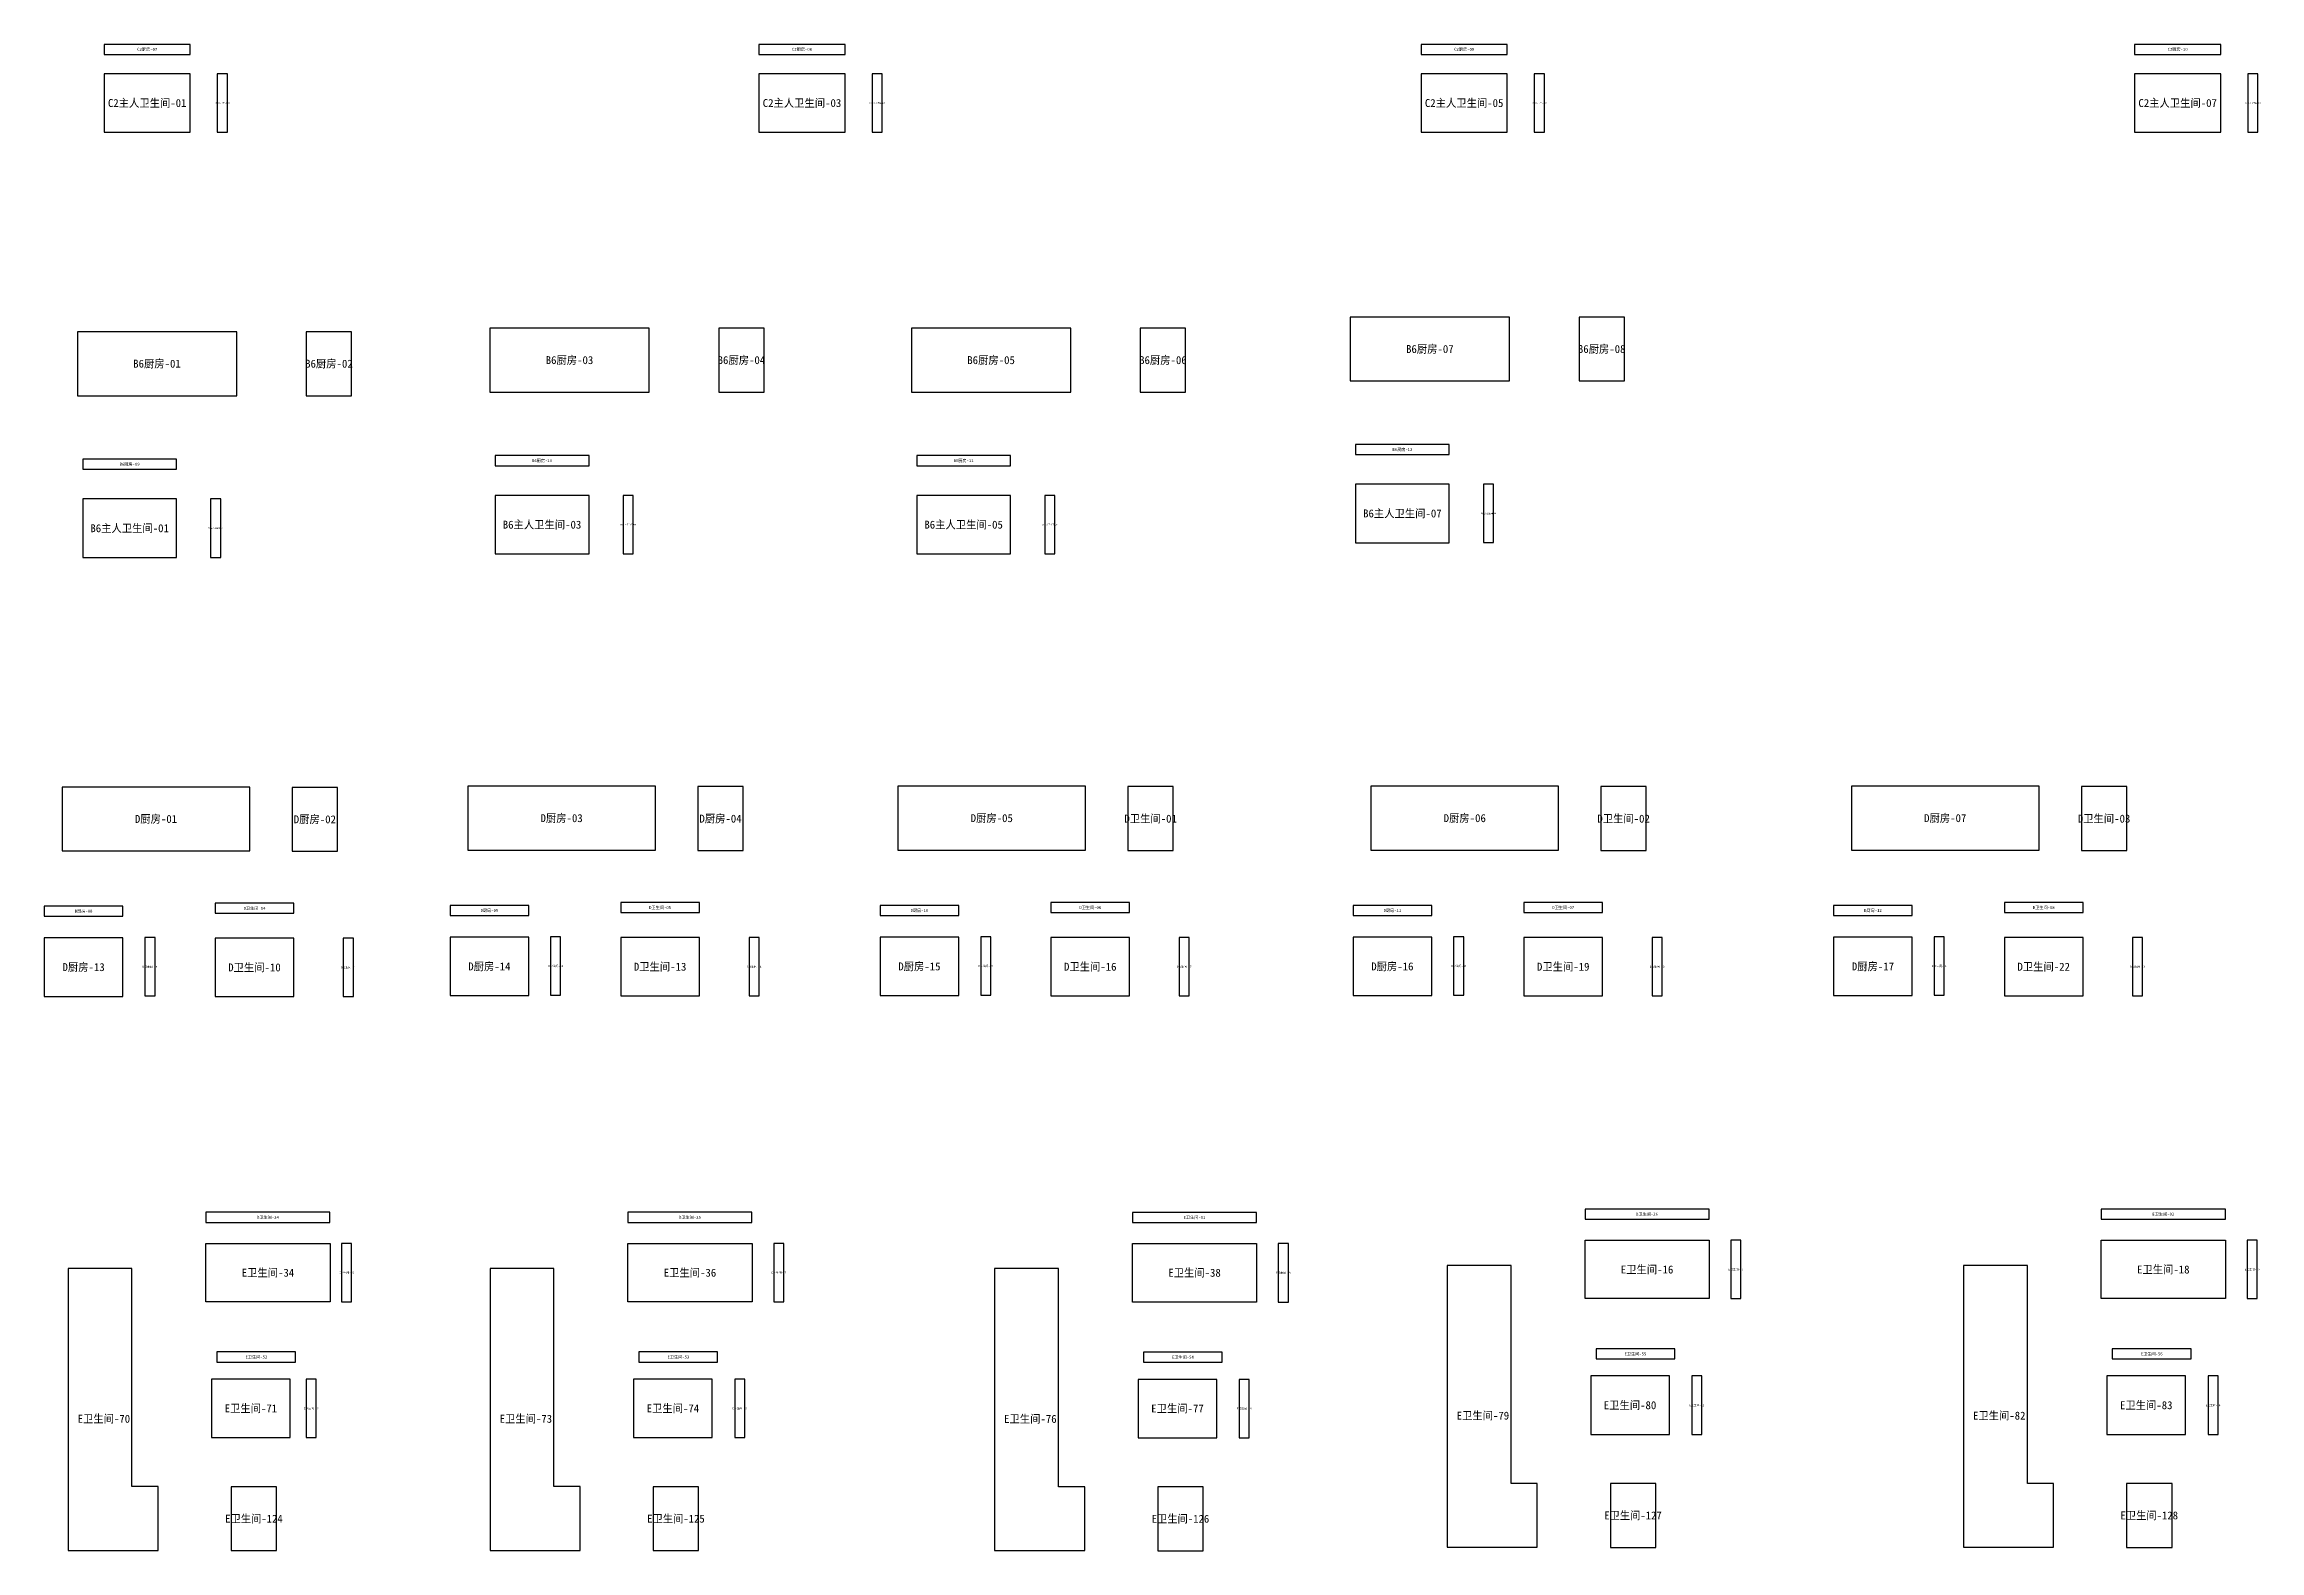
# Model space of a CAD drawing. Header units: inches. Extents: x 44145 to 132907, y -98283 to 21892.
# Drawn here: x 44145 to 66488, y -68066 to -52868 of the extents above; entities that cross this region are included whole.
import ezdxf
from ezdxf.enums import TextEntityAlignment as Align

# ---------------------------------------------------------------- set-up
doc = ezdxf.new("R2010")
doc.units = ezdxf.units.IN
doc.layers.add('NUMBERS', color=7, linetype='Continuous')
doc.layers.add('OUTER', color=7, linetype='Continuous')

msp = doc.modelspace()

# ---------------------------------------------------------------- linework, layer by layer
at = {"layer": 'OUTER'}
for points in [[(44748, -52969), (45618, -52969), (45618, -52868), (44748, -52868), (44748, -52969)], [(51352, -52969), (52222, -52969), (52222, -52868), (51352, -52868), (51352, -52969)], [(58030, -52969), (58900, -52969), (58900, -52868), (58030, -52868), (58030, -52969)], [(65226, -52969), (66096, -52969), (66096, -52868), (65226, -52868), (65226, -52969)], [(44748, -53754), (45618, -53754), (45618, -53165), (44748, -53165), (44748, -53754)], [(45890, -53754), (45992, -53754), (45992, -53165), (45890, -53165), (45890, -53754)], [(51352, -53754), (52222, -53754), (52222, -53165), (51352, -53165), (51352, -53754)], [(52495, -53754), (52596, -53754), (52596, -53165), (52495, -53165), (52495, -53754)], [(58030, -53754), (58900, -53754), (58900, -53165), (58030, -53165), (58030, -53754)], [(59172, -53754), (59274, -53754), (59274, -53165), (59172, -53165), (59172, -53754)], [(65226, -53754), (66096, -53754), (66096, -53165), (65226, -53165), (65226, -53754)], [(66369, -53754), (66470, -53754), (66470, -53165), (66369, -53165), (66369, -53754)], [(57315, -56264), (58922, -56264), (58922, -55620), (57315, -55620), (57315, -56264)], [(59624, -56264), (60081, -56264), (60081, -55620), (59624, -55620), (59624, -56264)], [(44479, -56413), (46086, -56413), (46086, -55768), (44479, -55768), (44479, -56413)], [(46787, -56413), (47244, -56413), (47244, -55768), (46787, -55768), (46787, -56413)], [(48639, -56377), (50245, -56377), (50245, -55732), (48639, -55732), (48639, -56377)], [(50947, -56377), (51404, -56377), (51404, -55732), (50947, -55732), (50947, -56377)], [(52891, -56377), (54497, -56377), (54497, -55732), (52891, -55732), (52891, -56377)], [(55199, -56377), (55656, -56377), (55656, -55732), (55199, -55732), (55199, -56377)], [(57369, -57006), (58315, -57006), (58315, -56905), (57369, -56905), (57369, -57006)], [(44533, -57155), (45479, -57155), (45479, -57053), (44533, -57053), (44533, -57155)], [(48692, -57119), (49639, -57119), (49639, -57017), (48692, -57017), (48692, -57119)], [(52944, -57119), (53890, -57119), (53890, -57017), (52944, -57017), (52944, -57119)], [(48692, -58008), (49639, -58008), (49639, -57419), (48692, -57419), (48692, -58008)], [(49983, -58008), (50084, -58008), (50084, -57419), (49983, -57419), (49983, -58008)], [(52944, -58008), (53890, -58008), (53890, -57419), (52944, -57419), (52944, -58008)], [(54235, -58008), (54336, -58008), (54336, -57419), (54235, -57419), (54235, -58008)], [(57369, -57896), (58315, -57896), (58315, -57307), (57369, -57307), (57369, -57896)], [(58659, -57895), (58761, -57895), (58761, -57306), (58659, -57306), (58659, -57895)], [(44533, -58044), (45479, -58044), (45479, -57455), (44533, -57455), (44533, -58044)], [(45823, -58044), (45925, -58044), (45925, -57455), (45823, -57455), (45823, -58044)], [(44326, -61005), (46218, -61005), (46218, -60361), (44326, -60361), (44326, -61005)], [(46645, -61009), (47103, -61009), (47103, -60365), (46645, -60365), (46645, -61009)], [(48417, -60998), (50309, -60998), (50309, -60353), (48417, -60353), (48417, -60998)], [(50737, -61002), (51194, -61002), (51194, -60357), (50737, -60357), (50737, -61002)], [(52755, -60998), (54647, -60998), (54647, -60353), (52755, -60353), (52755, -60998)], [(55074, -61002), (55532, -61002), (55532, -60357), (55074, -60357), (55074, -61002)], [(57525, -60998), (59417, -60998), (59417, -60353), (57525, -60353), (57525, -60998)], [(59844, -61002), (60301, -61002), (60301, -60357), (59844, -60357), (59844, -61002)], [(62371, -60998), (64263, -60998), (64263, -60353), (62371, -60353), (62371, -60998)], [(64691, -61002), (65148, -61002), (65148, -60357), (64691, -60357), (64691, -61002)], [(44145, -61664), (44939, -61664), (44939, -61562), (44145, -61562), (44145, -61664)], [(45868, -61635), (46662, -61635), (46662, -61534), (45868, -61534), (45868, -61635)], [(48237, -61656), (49031, -61656), (49031, -61555), (48237, -61555), (48237, -61656)], [(49959, -61628), (50753, -61628), (50753, -61526), (49959, -61526), (49959, -61628)], [(52574, -61656), (53368, -61656), (53368, -61555), (52574, -61555), (52574, -61656)], [(54297, -61628), (55091, -61628), (55091, -61526), (54297, -61526), (54297, -61628)], [(57344, -61656), (58138, -61656), (58138, -61555), (57344, -61555), (57344, -61656)], [(59067, -61628), (59861, -61628), (59861, -61526), (59067, -61526), (59067, -61628)], [(62191, -61656), (62984, -61656), (62984, -61555), (62191, -61555), (62191, -61656)], [(63913, -61628), (64707, -61628), (64707, -61526), (63913, -61526), (63913, -61628)], [(44145, -62473), (44939, -62473), (44939, -61884), (44145, -61884), (44145, -62473)], [(45160, -62469), (45262, -62469), (45262, -61880), (45160, -61880), (45160, -62469)], [(45868, -62476), (46662, -62476), (46662, -61887), (45868, -61887), (45868, -62476)], [(47161, -62476), (47263, -62476), (47263, -61887), (47161, -61887), (47161, -62476)], [(48237, -62465), (49031, -62465), (49031, -61876), (48237, -61876), (48237, -62465)], [(49252, -62462), (49353, -62462), (49353, -61873), (49252, -61873), (49252, -62462)], [(49959, -62468), (50753, -62468), (50753, -61879), (49959, -61879), (49959, -62468)], [(51253, -62468), (51354, -62468), (51354, -61879), (51253, -61879), (51253, -62468)], [(52574, -62465), (53368, -62465), (53368, -61876), (52574, -61876), (52574, -62465)], [(53589, -62462), (53691, -62462), (53691, -61873), (53589, -61873), (53589, -62462)], [(54297, -62468), (55091, -62468), (55091, -61879), (54297, -61879), (54297, -62468)], [(55590, -62468), (55692, -62468), (55692, -61879), (55590, -61879), (55590, -62468)], [(57344, -62465), (58138, -62465), (58138, -61876), (57344, -61876), (57344, -62465)], [(58359, -62462), (58461, -62462), (58461, -61873), (58359, -61873), (58359, -62462)], [(59067, -62468), (59861, -62468), (59861, -61879), (59067, -61879), (59067, -62468)], [(60360, -62468), (60462, -62468), (60462, -61879), (60360, -61879), (60360, -62468)], [(62191, -62465), (62984, -62465), (62984, -61876), (62191, -61876), (62191, -62465)], [(63206, -62462), (63307, -62462), (63307, -61873), (63206, -61873), (63206, -62462)], [(63913, -62468), (64707, -62468), (64707, -61879), (63913, -61879), (63913, -62468)], [(65206, -62468), (65308, -62468), (65308, -61879), (65206, -61879), (65206, -62468)], [(45775, -64753), (47026, -64753), (47026, -64651), (45775, -64651), (45775, -64753)], [(50031, -64753), (51282, -64753), (51282, -64651), (50031, -64651), (50031, -64753)], [(55120, -64754), (56371, -64754), (56371, -64653), (55120, -64653), (55120, -64754)], [(59684, -64721), (60935, -64721), (60935, -64619), (59684, -64619), (59684, -64721)], [(64891, -64721), (66142, -64721), (66142, -64619), (64891, -64619), (64891, -64721)], [(45776, -64967), (47027, -64967), (47027, -65556), (45776, -65556), (45776, -64967)], [(47143, -65556), (47245, -65556), (47245, -64967), (47143, -64967), (47143, -65556)], [(50032, -64967), (51283, -64967), (51283, -65556), (50032, -65556), (50032, -64967)], [(51502, -65556), (51603, -65556), (51603, -64967), (51502, -64967), (51502, -65556)], [(55120, -64968), (56371, -64968), (56371, -65557), (55120, -65557), (55120, -64968)], [(56590, -65557), (56692, -65557), (56692, -64968), (56590, -64968), (56590, -65557)], [(59684, -64934), (60935, -64934), (60935, -65523), (59684, -65523), (59684, -64934)], [(61154, -65523), (61256, -65523), (61256, -64934), (61154, -64934), (61154, -65523)], [(64891, -64934), (66142, -64934), (66142, -65523), (64891, -65523), (64891, -64934)], [(66361, -65523), (66463, -65523), (66463, -64934), (66361, -64934), (66361, -65523)], [(44385, -68064), (45294, -68064), (45294, -67419), (45029, -67419), (45029, -65219), (44385, -65219), (44385, -68064)], [(48641, -68064), (49550, -68064), (49550, -67419), (49285, -67419), (49285, -65219), (48641, -65219), (48641, -68064)], [(53729, -68065), (54639, -68065), (54639, -67420), (54374, -67420), (54374, -65220), (53729, -65220), (53729, -68065)], [(58293, -68031), (59203, -68031), (59203, -67387), (58938, -67387), (58938, -65187), (58293, -65187), (58293, -68031)], [(63500, -68031), (64410, -68031), (64410, -67387), (64145, -67387), (64145, -65187), (63500, -65187), (63500, -68031)], [(45887, -66163), (46680, -66163), (46680, -66061), (45887, -66061), (45887, -66163)], [(50143, -66163), (50936, -66163), (50936, -66061), (50143, -66061), (50143, -66163)], [(55231, -66164), (56025, -66164), (56025, -66063), (55231, -66063), (55231, -66164)], [(59795, -66131), (60589, -66131), (60589, -66029), (59795, -66029), (59795, -66131)], [(65002, -66131), (65796, -66131), (65796, -66029), (65002, -66029), (65002, -66131)], [(45832, -66924), (46626, -66924), (46626, -66335), (45832, -66335), (45832, -66924)], [(46786, -66924), (46888, -66924), (46888, -66335), (46786, -66335), (46786, -66924)], [(50088, -66924), (50882, -66924), (50882, -66335), (50088, -66335), (50088, -66924)], [(51108, -66924), (51210, -66924), (51210, -66335), (51108, -66335), (51108, -66924)], [(55177, -66926), (55970, -66926), (55970, -66337), (55177, -66337), (55177, -66926)], [(56196, -66926), (56298, -66926), (56298, -66337), (56196, -66337), (56196, -66926)], [(59741, -66892), (60535, -66892), (60535, -66303), (59741, -66303), (59741, -66892)], [(60761, -66892), (60862, -66892), (60862, -66303), (60761, -66303), (60761, -66892)], [(64948, -66892), (65741, -66892), (65741, -66303), (64948, -66303), (64948, -66892)], [(65967, -66892), (66069, -66892), (66069, -66303), (65967, -66303), (65967, -66892)], [(46031, -68065), (46488, -68065), (46488, -67420), (46031, -67420), (46031, -68065)], [(50287, -68065), (50744, -68065), (50744, -67420), (50287, -67420), (50287, -68065)], [(55375, -68066), (55833, -68066), (55833, -67421), (55375, -67421), (55375, -68066)], [(59940, -68033), (60397, -68033), (60397, -67388), (59940, -67388), (59940, -68033)], [(65146, -68033), (65604, -68033), (65604, -67388), (65146, -67388), (65146, -68033)]]:
    msp.add_lwpolyline(points, dxfattribs=at)

# ---------------------------------------------------------------- texts
at = {"layer": 'NUMBERS'}
for s, height, p in [('C2厨房-07', 30, (45183, -52918)), ('C2厨房-08', 30, (51787, -52918)), ('C2厨房-09', 30, (58465, -52918)), ('C2厨房-10', 30, (65661, -52918)), ('C2主人卫生间-01', 80, (45183, -53460)), ('C2主人卫生间-02', 14.1, (45941, -53460)), ('C2主人卫生间-03', 80, (51787, -53460)), ('C2主人卫生间-04', 14.1, (52545, -53460)), ('C2主人卫生间-05', 80, (58465, -53460)), ('C2主人卫生间-06', 14.1, (59223, -53460)), ('C2主人卫生间-07', 80, (65661, -53460)), ('C2主人卫生间-08', 14.1, (66419, -53460)), ('B6厨房-01', 80, (45282, -56090)), ('B6厨房-02', 80, (47016, -56090)), ('B6厨房-03', 80, (49442, -56054)), ('B6厨房-04', 80, (51176, -56054)), ('B6厨房-05', 80, (53694, -56054)), ('B6厨房-06', 80, (55427, -56054)), ('B6厨房-07', 80, (58119, -55942)), ('B6厨房-08', 80, (59852, -55942)), ('B6厨房-12', 30, (57842, -56956)), ('B6厨房-09', 30, (45006, -57104)), ('B6厨房-10', 30, (49165, -57068)), ('B6厨房-11', 30, (53417, -57068)), ('B6主人卫生间-07', 80, (57842, -57601)), ('B6主人卫生间-08', 14.1, (58710, -57601)), ('B6主人卫生间-01', 80, (45006, -57750)), ('B6主人卫生间-02', 14.1, (45874, -57749)), ('B6主人卫生间-03', 80, (49165, -57714)), ('B6主人卫生间-04', 14.1, (50034, -57713)), ('B6主人卫生间-05', 80, (53417, -57714)), ('B6主人卫生间-06', 14.1, (54285, -57713)), ('D厨房-01', 80, (45272, -60683)), ('D厨房-02', 80, (46874, -60687)), ('D厨房-03', 80, (49363, -60675)), ('D厨房-04', 80, (50965, -60680)), ('D厨房-05', 80, (53701, -60675)), ('D卫生间-01', 80, (55303, -60680)), ('D厨房-06', 80, (58471, -60675)), ('D卫生间-02', 80, (60073, -60680)), ('D厨房-07', 80, (63317, -60675)), ('D卫生间-03', 80, (64919, -60680)), ('D厨房-08', 30, (44542, -61613)), ('D卫生间-04', 30, (46265, -61585)), ('D厨房-09', 30, (48634, -61606)), ('D卫生间-05', 30, (50356, -61577)), ('D厨房-10', 30, (52971, -61606)), ('D卫生间-06', 30, (54694, -61577)), ('D厨房-11', 30, (57741, -61606)), ('D卫生间-07', 30, (59464, -61577)), ('D厨房-12', 30, (62588, -61606)), ('D卫生间-08', 30, (64310, -61577)), ('D厨房-13', 80, (44542, -62178)), ('D卫生间-09', 20.2, (45211, -62175)), ('D卫生间-10', 80, (46265, -62181)), ('D卫生间-11', 20.2, (47212, -62181)), ('D厨房-14', 80, (48634, -62171)), ('D卫生间-12', 20.2, (49303, -62167)), ('D卫生间-13', 80, (50356, -62174)), ('D卫生间-14', 20.2, (51303, -62174)), ('D厨房-15', 80, (52971, -62171)), ('D卫生间-15', 20.2, (53640, -62167)), ('D卫生间-16', 80, (54694, -62174)), ('D卫生间-17', 20.2, (55641, -62174)), ('D厨房-16', 80, (57741, -62171)), ('D卫生间-18', 20.2, (58410, -62167)), ('D卫生间-19', 80, (59464, -62174)), ('D卫生间-20', 20.2, (60411, -62174)), ('D厨房-17', 80, (62588, -62171)), ('D卫生间-21', 20.2, (63256, -62167)), ('D卫生间-22', 80, (64310, -62174)), ('D卫生间-23', 20.2, (65257, -62174)), ('D卫生间-24', 30, (46401, -64702)), ('D卫生间-25', 30, (50657, -64702)), ('E卫生间-01', 30, (55745, -64703)), ('D卫生间-26', 30, (60309, -64670)), ('E卫生间-02', 30, (65516, -64670)), ('E卫生间-34', 80, (46401, -65261)), ('E卫生间-36', 80, (50657, -65261)), ('E卫生间-38', 80, (55746, -65262)), ('E卫生间-16', 80, (60310, -65229)), ('E卫生间-17', 20.2, (61205, -65229)), ('E卫生间-18', 80, (65516, -65229)), ('E卫生间-19', 20.2, (66412, -65229)), ('E卫生间-35', 20.2, (47194, -65261)), ('E卫生间-37', 20.2, (51553, -65261)), ('E卫生间-39', 20.2, (56641, -65262)), ('E卫生间-52', 30, (46284, -66112)), ('E卫生间-53', 30, (50540, -66112)), ('E卫生间-54', 30, (55628, -66113)), ('E卫生间-55', 30, (60192, -66080)), ('E卫生间-56', 30, (65399, -66080)), ('E卫生间-71', 80, (46229, -66630)), ('E卫生间-74', 80, (50485, -66630)), ('E卫生间-77', 80, (55574, -66631)), ('E卫生间-80', 80, (60138, -66598)), ('E卫生间-83', 80, (65344, -66598)), ('E卫生间-70', 80, (44746, -66735)), ('E卫生间-72', 20.2, (46837, -66630)), ('E卫生间-73', 80, (49002, -66735)), ('E卫生间-75', 20.2, (51159, -66630)), ('E卫生间-76', 80, (54090, -66736)), ('E卫生间-78', 20.2, (56247, -66631)), ('E卫生间-79', 80, (58654, -66703)), ('E卫生间-81', 20.2, (60811, -66598)), ('E卫生间-82', 80, (63861, -66703)), ('E卫生间-84', 20.2, (66018, -66598)), ('E卫生间-124', 79.4, (46260, -67743)), ('E卫生间-125', 79.4, (50516, -67743)), ('E卫生间-126', 79.4, (55604, -67744)), ('E卫生间-127', 79.4, (60168, -67710)), ('E卫生间-128', 79.4, (65375, -67710))]:
    msp.add_text(s, height=height, dxfattribs=at).set_placement(p, align=Align.MIDDLE_CENTER)

doc.saveas('drawing.dxf')
